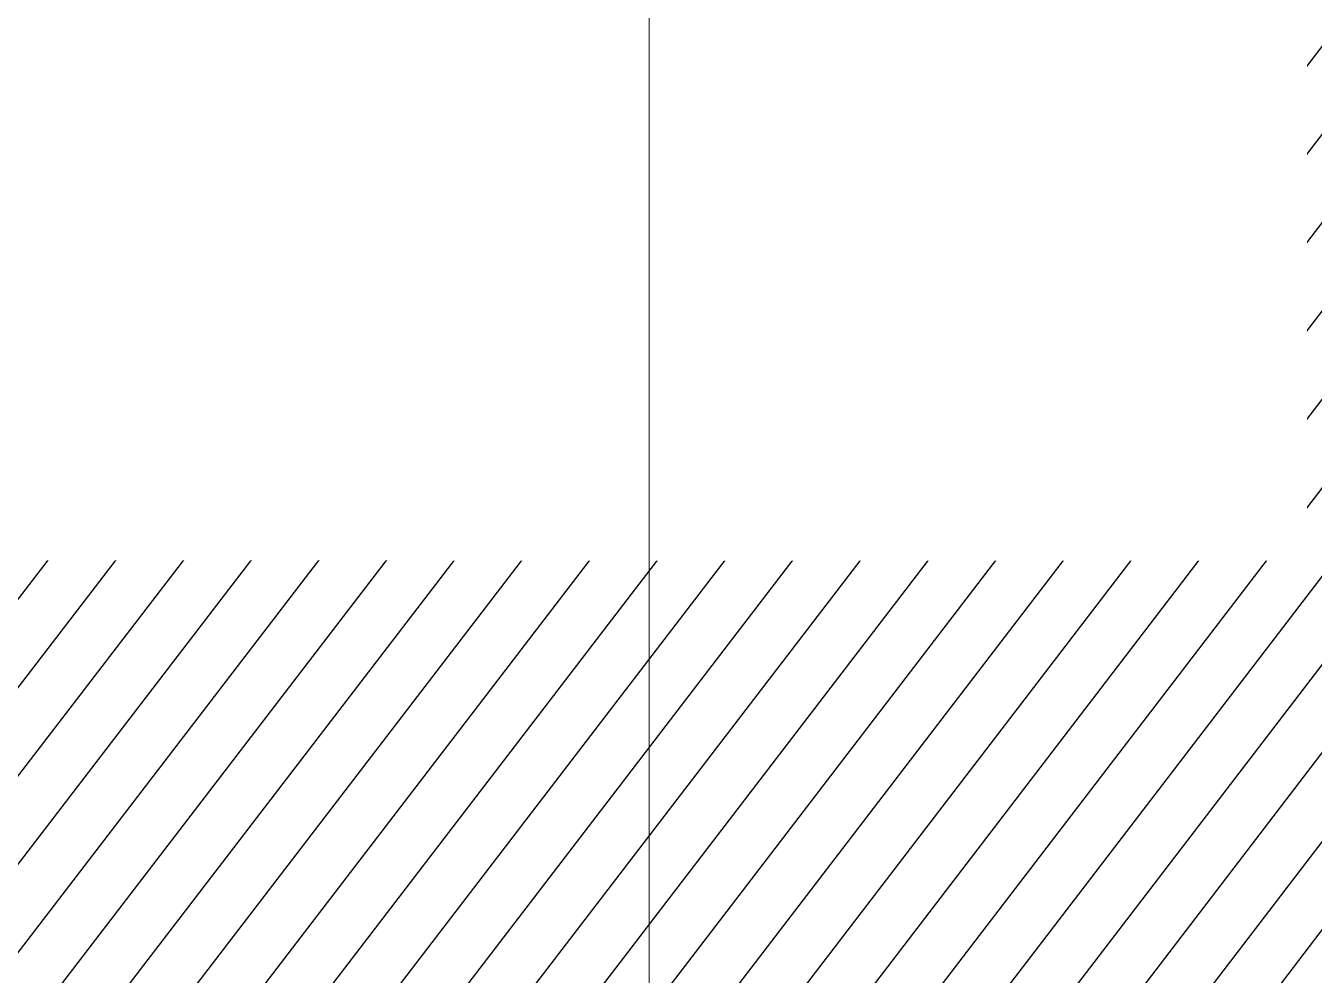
# Model space of a CAD drawing. Header units: centimetres. Extents: x -6122352 to 7132207, y -1694241 to 1947892.
# Drawn here: x 159213 to 165223, y -118962 to -114535 of the extents above; entities that cross this region are included whole.
import ezdxf

# ---------------------------------------------------------------- set-up
doc = ezdxf.new("R2010")
doc.units = ezdxf.units.CM
doc.header["$MEASUREMENT"] = 0
for name, pattern in [('2. HG-ST XR COL 3A (5V 7V 9V 11V - GF (4M & 5D-E)$0$HIDDEN', [0.375, 0.25, -0.125]), ('DASHED2', [0.375, 0.25, -0.125]), ('XR-AR-MID-SETTING OUT FOR MASTER$0$23585-XR-AR-MID-GROUND FLOOR$0$23261-XR-AR-SI-GF$0$HIDDEN', [0.375, 0.25, -0.125])]:
    doc.linetypes.add(name, pattern=pattern)
for name, color, linetype, lineweight in [('23585-XR-AR-DAMAC PLOT LIMITS$0$1-Mid units', 41, 'Continuous', 5), ('@ Foundations', 4, 'DASHED2', 50), ('A-ANNO-TEXT', 3, 'Continuous', 25), ('XR-AR-MID-SETTING OUT FOR MASTER$0$23585-XR-AR-MID-GROUND FLOOR$0$A-EQUP-KITN-PLAN', 202, 'Continuous', 9), ('XR-AR-MID-SETTING OUT FOR MASTER$0$23585-XR-AR-MID-GROUND FLOOR$0$A-FLOR-OVHD', 9, 'XR-AR-MID-SETTING OUT FOR MASTER$0$23585-XR-AR-MID-GROUND FLOOR$0$23261-XR-AR-SI-GF$0$HIDDEN', 15), ('XR-AR-MID-SETTING OUT FOR MASTER$0$23585-XR-AR-MID-GROUND FLOOR$0$A-WALL', 7, 'Continuous', 30), ('XR-AR-MID-SETTING OUT FOR MASTER$0$23585-XR-AR-MID-GROUND FLOOR$0$S-COLS', 51, 'Continuous', 40)]:
    doc.layers.add(name, color=color, linetype=linetype, lineweight=lineweight)
for name, color, linetype in [('@MI-REF LAYER', 7, 'Continuous'), ('B_TH_8', 7, 'Continuous'), ('XR-AR-MID-SETTING OUT FOR MASTER$0$23585-XR-AR-MID-GROUND FLOOR$0$GS-HATCH-FLOOR TILE', 251, 'Continuous')]:
    doc.layers.add(name, color=color, linetype=linetype)

# ---------------------------------------------------------------- blocks, each defined once
blk = doc.blocks.new('23585-XR-AR-DAMAC PLOT LIMITS')
at = {"layer": '23585-XR-AR-DAMAC PLOT LIMITS$0$1-Mid units', "color": 251, "true_color": 0x636466}
for points in [[(496581.1977000004, 2768943.132300001), (496585.2511, 2768947.5561), (496602.9461000003, 2768931.342499999), (496598.8926999997, 2768926.9187)], [(496577.1442999998, 2768938.7085), (496581.1977000004, 2768943.132300001), (496598.8926999997, 2768926.9187), (496594.8393000001, 2768922.494899999)]]:
    blk.add_lwpolyline(points, close=True, dxfattribs=at)
blk = doc.blocks.new('A$Cf093b529')
at = {"layer": 'A-ANNO-TEXT'}
blk.add_blockref('23585-XR-AR-DAMAC PLOT LIMITS', (-495391.9901121984, -2768603.441896566), dxfattribs=at)
blk = doc.blocks.new('XR-AR-MID-SETTING OUT FOR MASTER$0$23585-XR-AR-MID-GROUND FLOOR$0$A$C08698786')
at = {"layer": 'XR-AR-MID-SETTING OUT FOR MASTER$0$23585-XR-AR-MID-GROUND FLOOR$0$S-COLS', "color": 252, "lineweight": 30}
blk.add_lwpolyline([(5900.000467061996, 15688.03591275215), (5900.000467061996, 14688.03591275215), (6100.000467061996, 14688.03591299057), (6100.000467061996, 15688.03591299057)], close=True, dxfattribs=at)
blk = doc.blocks.new('XR-AR-MID-SETTING OUT FOR MASTER')
at = {"layer": 'XR-AR-MID-SETTING OUT FOR MASTER$0$23585-XR-AR-MID-GROUND FLOOR$0$A-EQUP-KITN-PLAN', "color": 8}
for p, q in [((3900.071841031313, 15202.66031169891), (5500.076263219118, 15202.66031217575)), ((3900.071840971708, 14952.66031217575), (3900.071841031313, 15202.66031169891)), ((5500.0762629807, 14952.66031169891), (5500.076263219118, 15202.66031217575)), ((3500.047055631876, 14252.66031169891), (5300.028238087893, 14252.66031217575)), ((5300.027079373598, 12102.66431617737), (5300.028238087893, 14252.66031217575))]:
    blk.add_line(p, q, dxfattribs=at)
at = {"layer": 'XR-AR-MID-SETTING OUT FOR MASTER$0$23585-XR-AR-MID-GROUND FLOOR$0$A-FLOR-OVHD', "color": 8, "linetype": 'XR-AR-MID-SETTING OUT FOR MASTER$0$23585-XR-AR-MID-GROUND FLOOR$0$23261-XR-AR-SI-GF$0$HIDDEN', "ltscale": 5}
for p, q in [((5500.000221520662, 14952.65890216827), (3899.995457738638, 14952.65890169144)), ((3900.071499198675, 14852.66031217575), (5500.076263397932, 14852.66031265259)), ((5579.946963220835, 12102.66686105728), (5579.94848254323, 14852.65977716446)), ((3400.046698898077, 14152.65701627731), (3400.011432737112, 12202.66620731354)), ((3500.053779155016, 12202.66576147079), (3500.053778856993, 14152.65753126144))]:
    blk.add_line(p, q, dxfattribs=at)
at = {"layer": 'XR-AR-MID-SETTING OUT FOR MASTER$0$23585-XR-AR-MID-GROUND FLOOR$0$A-WALL', "color": 8}
for points in [[(5899.999999791384, 19472.65428161621), (6099.999999731779, 19472.65428209305), (6100.001724034548, 5500.167464256287), (5900.001724511385, 5500.167624473572), (5900.00086197257, 14852.65960931778), (5500.076263397932, 14852.66031265259), (5500.0762629807, 14952.66031169891), (5900.000431150198, 14952.65961027145)], [(3900.046799689531, 14852.65960979462), (3900.046799749136, 14952.65960931778), (3400.047055512667, 14952.661257267), (3400.046698898077, 14152.65701627731), (3500.047055453062, 14152.6577372551), (3500.047055572271, 14852.65960979462)]]:
    blk.add_lwpolyline(points, close=True, dxfattribs=at)
blk.add_lwpolyline([(3500.047055572271, 14852.65960979462), (3400.047011226416, 14852.65965414047)], dxfattribs=at)
at = {"layer": 'XR-AR-MID-SETTING OUT FOR MASTER$0$23585-XR-AR-MID-GROUND FLOOR$0$GS-HATCH-FLOOR TILE', "color": 8}
blk.add_blockref('XR-AR-MID-SETTING OUT FOR MASTER$0$23585-XR-AR-MID-GROUND FLOOR$0$A$C08698786', (-1.490116119384766e-07, 0), dxfattribs=at)
blk = doc.blocks.new('MID UNIT')
at = {"xscale": 0.001, "yscale": 0.001, "zscale": 0.001}
blk.add_blockref('XR-AR-MID-SETTING OUT FOR MASTER', (0, 0), dxfattribs=at)
blk = doc.blocks.new('TH_8')
blk.add_blockref('MID UNIT', (495826.3053798378, 2769197.479078153))
at = {"xscale": -1}
blk.add_blockref('MID UNIT', (495838.3053798425, 2769197.479078153), dxfattribs=at)
blk = doc.blocks.new('A$Ca7ad59d2')
at = {"layer": 'B_TH_8', "xscale": 1.000018136216304, "yscale": 1.000018136216304, "zscale": 1.000018136216304}
blk.add_blockref('TH_8', (-495803.6470986201, -2769248.051850634), dxfattribs=at)
blk = doc.blocks.new('A$Cac0110ba')
at = {"rotation": 227.5015136760979}
blk.add_blockref('A$Ca7ad59d2', (28.54929658252513, 57.49132066033781), dxfattribs=at)
at = {"layer": '@ Foundations', "linetype": 'DASHED2', "ltscale": 25}
blk.add_lwpolyline([(12.45915282814531, 19.84681486850604), (14.33925554918824, 18.12410950800404), (15.65661847166484, 19.56183511856943), (13.77651575062191, 21.28454047860578)], close=True, dxfattribs=at)

msp = doc.modelspace()

# ---------------------------------------------------------------- block references
at = {"color": 94, "linetype": '2. HG-ST XR COL 3A (5V 7V 9V 11V - GF (4M & 5D-E)$0$HIDDEN', "xscale": -1000, "yscale": 1000, "zscale": 1000, "rotation": 227.4902504429082}
msp.add_blockref('A$Cac0110ba', (138096.0226727291, -114332.0896886629), dxfattribs=at)

# ---------------------------------------------------------------- next in the draw order: wipeouts: each hides what was drawn before it
at = {"color": 10}
msp.add_wipeout([(137968.6050089273, -112699.88154806386), (137966.18820953698, -126973.40495409524), (198269.79932360497, -126982.9675742559), (198272.37498426886, -112711.46911353212), (192022.26143355865, -112708.32827066386), (192022.09189432164, -113008.95155569575), (144220.97485975258, -113000.47365887718), (144221.1628212024, -112699.85037546082), (137967.30578698963, -112699.8637357601)], dxfattribs=at).dxf.layer = '@MI-REF LAYER'

# ---------------------------------------------------------------- next in the draw order: hatches: boundary and pattern name
at = {"layer": '@MI-REF LAYER'}
h = msp.add_hatch(dxfattribs=at)
h.set_pattern_fill('ANSI31', color=256, scale=1999.999998458916, angle=6.722712845868625)
h.set_pattern_definition([(51.72271284586864, (-2377109764.910875, -1504175407.484143), (-196.2554993275065, 154.8669715833345), [])])
h.paths.add_polyline_path([(198270.4731260898, -126982.9677121157), (198272.3749842689, -112711.4691135321), (192022.2614333206, -112708.3282709568), (192022.091894052, -113008.9515559804), (144220.9748597195, -113000.4736589163), (144221.1628206024, -112699.8503761254), (137967.3005278277, -112699.9590492565), (137964.8895022705, -126973.500041178)])

# ---------------------------------------------------------------- next in the draw order: wipeouts: each hides what was drawn before it
at = {"color": 6}
msp.add_wipeout([(158004.43045353916, -113726.07170956813), (165190.1540684517, -113727.51905961001), (165189.48906304527, -117029.107909185), (158003.7654481275, -117027.66056126218)], dxfattribs=at).translate(0, 0, -20.73480818323026).dxf.layer = '@MI-REF LAYER'

# ---------------------------------------------------------------- next in the draw order: block references
at = {"layer": '@MI-REF LAYER', "xscale": 1000, "yscale": 1000, "zscale": 1000, "rotation": 312.4882903633292}
msp.add_blockref('A$Cf093b529', (-891608.7329339073, 539022.7201118186), dxfattribs=at)

doc.saveas('drawing.dxf')
